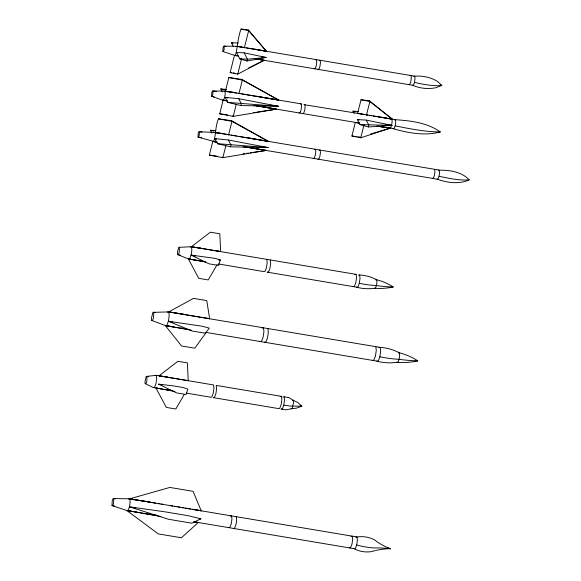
<?xml version="1.0" encoding="UTF-8"?>
<svg xmlns="http://www.w3.org/2000/svg" width="581" height="581" viewBox="0 0 581 581"><rect width="100%" height="100%" fill="white"/><g stroke="black" fill="none" stroke-linecap="round" stroke-linejoin="round"><path stroke-width="0.87" d="M194.054 521.687L198.281 522.508L181.41 537.774L158.192 533.874L126.825 510.503L128.06 510.329L129.432 506.828L130.137 502.049L129.766 498.803L169.855 487.437L193.081 491.337L201.222 510.808L129.766 498.803L113.789 498.563L113.048 498.665L112.227 500.764L112.024 505.579L126.825 510.503L160.981 516.545M206.219 332.448L194.809 348.201L181.519 345.971L165.345 325.578L166.783 325.375L168.388 321.278L169.209 315.701L168.78 311.903L193.48 298.373L206.763 300.609L209.654 318.766L168.78 311.903L152.905 312.36L151.452 318.163L151.714 320.436L165.345 325.578L191.236 330.168M217.149 264.595L208.223 279.926L198.731 278.335L188.389 258.923L189.682 258.734L191.113 255.081L191.846 250.099L191.461 246.714L210.322 232.204L219.807 233.794L220.657 251.617L191.461 246.714L178.687 247.353L177.387 252.532L177.619 254.565L188.389 258.923L205.718 262.075M253.621 148.242L266.127 150.435L222.857 157.662L209.342 155.083L212.762 141.474L213.714 141.336C216.176 134.029 215.26 126.135 218.456 118.814L231.623 120.725L268.4 141.394L215.035 132.424L198.825 131.771L198.186 133.39L198.034 137.116L216.982 142.28M284.124 396.801L288.997 397.636L293.289 400.287L293.558 402.64L292.054 408.639L285.932 409.823L281.051 409.017L282.344 408.828L283.775 405.175L284.508 400.193L284.124 396.801L282.838 396.99M270.296 259.954L270.688 263.346L269.947 268.32L268.516 271.981L267.231 272.162L356.581 287.174L357.867 286.985L359.298 283.332L360.038 278.35L359.646 274.958L358.361 275.147M378.049 126.208L394.092 128.604L395.153 125.903L395.705 122.206L395.414 119.701L373.22 115.968M256.62 59.044L412.474 85.225L413.425 85.087L414.485 82.379L415.03 78.689L414.747 76.176L246.489 47.918M205.551 332.332L376.808 361.099L378.253 360.888L379.858 356.792L380.678 351.214L380.243 347.416L168.78 311.903L167.335 312.113M194.686 521.905L354.09 548.675L355.325 548.5L356.698 544.993L357.402 540.221L357.032 536.975L192.267 509.305M245.654 147L437.043 179.144L437.994 179.006L439.054 176.297L439.599 172.608L439.316 170.095L238.152 136.31M263.992 106.955L276.498 109.155L233.228 116.374L219.712 113.803L223.133 100.193L225.769 100.571M225.406 91.144L228.827 77.534L241.994 79.437L278.771 100.106L225.406 91.144L233.308 92.292M258.966 59.371L264.137 60.308L237.738 74.136L230.141 72.56L234.47 55.326L235.428 55.188C237.905 46.662 237.709 37.583 241.071 29.05L248.319 29.965L266.41 51.266L236.743 46.284L223.663 46.153L223.031 47.773L222.872 51.491L234.47 55.326L238.689 56.204M241.631 58.63L237.738 74.136L237.389 73.475M244.34 47.86L248.668 30.626L248.319 29.965M247.019 61.02L247.47 59.226L244.129 52.835L236.489 52.486L239.83 58.877L247.019 61.02L266.156 57.468L244.129 52.835M225.849 145.751L222.857 157.662L222.508 156.993M228.551 135.003L231.972 121.385L231.623 120.725M236.22 104.464L233.228 116.374L232.879 115.713M238.922 93.715L242.342 80.105L241.994 79.437M230.534 146.819L230.984 145.025L228.34 139.97L214.774 138.627L217.417 143.681L230.534 146.819L268.139 147.589L228.34 139.97M240.904 105.539L241.355 103.738L238.711 98.69L225.145 97.347L227.788 102.401L240.904 105.539L278.51 106.308L238.711 98.69M385.653 127.435L390.018 128.219L360.757 137.799L351.912 136.005L355.332 122.395L358.731 122.845M357.605 113.346L361.026 99.736L369.523 100.854L392.291 119.17L357.605 113.346L361.854 113.912M363.967 125.031L360.757 137.799L360.409 137.131M366.451 115.14L369.872 101.522L369.523 100.854M368.434 126.956L368.884 125.162L366.241 120.107L357.344 119.548L359.988 124.603L368.434 126.956L392.03 125.373L366.241 120.107M220.308 259.99L218.492 265.423L209 263.832L191.113 255.081L215.377 258.422L220.308 259.99L218.55 259.939M184.271 394.441L175.789 409.009L166.304 407.419L155.962 388.006L161.068 388.776M159.034 375.798L177.895 361.288L187.38 362.878L188.229 380.7L159.034 375.798L167.539 377.084M248.733 67.89L264.137 60.308L255.306 58.95M200.888 518.826L191.752 523.176L168.526 519.276L129.432 506.828L165.396 511.89L188.614 515.79L200.888 518.826L199.189 518.673M438.357 170.233C449.055 169.87 461.525 171.642 469.201 179.827C459.164 184.605 447.159 182.703 437.043 179.144M370.562 134.073L390.018 128.219L376.655 126.135M253.352 112.634L255.132 112.365M256.911 112.097L276.498 109.155L253.476 105.459M242.981 153.914L244.761 153.645M246.54 153.384L248.319 153.115M250.099 152.847L251.885 152.578M253.665 152.309L266.127 150.435L243.098 146.746M235.792 46.422L241.573 46.887M222.872 51.491L223.445 51.411L224.084 49.784L224.237 46.066L225.907 46.349M315.519 59.807L316.478 59.669L316.761 62.182L316.217 65.871L315.156 68.58L314.205 68.718M319.23 60.431L320.182 60.293L320.472 62.806L319.92 66.495L318.86 69.204L317.909 69.342M224.005 91.21L236.503 93.011M222.69 100.114L223.641 99.976L224.702 97.274L225.246 93.585L224.963 91.072L212.392 91.021L211.76 92.648L211.6 96.366L222.69 100.114L227.127 100.862M410.084 75.69L411.036 75.552L411.326 78.065L410.782 81.754L409.714 84.463L408.763 84.601M413.788 76.314L414.747 76.176A39.842 36.726 -27.6 0 1 437.202 81.209L441.807 85.436L435.539 87.833A39.842 36.726 -27.6 0 1 412.474 85.225M300.355 104.028L301.307 103.89L301.597 106.403L301.052 110.092L299.992 112.801L299.033 112.939M303.907 104.624L364.345 114.479M302.585 113.535L303.543 113.397L304.604 110.688L305.148 106.998L304.858 104.486M214.084 132.562L222.937 133.572M394.463 119.839L395.414 119.701C410.774 120.754 427.427 122.693 440.245 131.938C424.798 136.186 408.247 132.94 393.141 128.742M389.59 128.147L390.541 128.009L391.601 125.3L392.153 121.611L391.863 119.098M314.539 149.44L315.49 149.302L315.781 151.815L315.236 155.505L314.176 158.206L313.217 158.344M319.209 150.225L320.167 150.087L320.451 152.6L319.906 156.289L318.846 158.991L317.894 159.129M432.366 178.36L433.324 178.222L434.385 175.513L434.929 171.823L434.639 169.311M190.176 246.896L200.815 248.131M354.86 274.559L356.146 274.37L356.531 277.762L355.797 282.744L354.366 286.397L353.074 286.578M375.805 279.897L376.699 279.766A58.804 54.207 -27.6 0 1 393.155 286.949A58.804 54.207 -27.6 0 1 374.571 288.249A42.914 39.559 -27.6 0 1 356.581 287.174M151.714 320.436L152.578 320.313L153.537 317.858L153.769 312.237L155.425 312.513M374.571 288.249L375.464 288.118L376.459 285.583L376.967 282.119L376.699 279.766A42.914 39.559 -27.6 0 0 359.646 274.958M262.053 328.018L263.498 327.815L263.934 331.606L263.106 337.191L261.501 341.279L260.063 341.49M264.464 342.231L265.909 342.02L267.514 337.924L268.335 332.347L267.906 328.548M155.011 375.522L156.296 375.333L213.554 384.949L213.939 388.34L213.205 393.322L211.774 396.976L210.482 397.164L186.334 393.105M378.805 347.627L380.243 347.416A48.063 44.309 -27.6 0 1 399.343 352.805A65.856 60.714 -27.6 0 1 417.775 360.852A65.856 60.714 -27.6 0 1 396.954 362.304A48.063 44.309 -27.6 0 1 376.808 361.099M145.192 383.649L145.962 383.54L146.819 381.347L147.029 376.328L156.296 375.333L156.688 378.725L155.948 383.707L154.517 387.36L153.231 387.549L145.192 383.649L144.959 381.615L146.259 376.437L148.743 376.611M398.341 352.95L399.343 352.805L399.648 355.441L399.074 359.312L397.956 362.159L396.954 362.304M372.406 360.358L373.844 360.147L375.449 356.059L376.277 350.474L375.842 346.683M280.173 396.547L281.458 396.358L281.85 399.75L281.11 404.732L279.679 408.385L278.393 408.566L213.147 397.607L214.433 397.426L215.863 393.773L216.604 388.791L216.212 385.399L281.458 396.358M292.396 400.418L293.289 400.287L297.842 402.546L301.859 406.148L296.433 408.16L291.161 408.77M128.532 498.985L145.758 501.345M230.33 516.081L231.558 515.899L231.935 519.153L231.223 523.924L229.851 527.425L228.624 527.606M233.351 528.398L234.586 528.216L235.959 524.716L236.67 519.944L236.293 516.698M351.062 536.357L352.297 536.176L352.667 539.429L351.963 544.201L350.59 547.701L349.355 547.883M355.797 537.149L357.032 536.975A28.258 26.051 -27.6 0 1 374.549 539.916A61.913 57.076 -27.6 0 0 390.599 548.711A61.913 57.076 -27.6 0 0 376.292 550.36M469.201 179.827C459.063 180.698 448.931 178.294 439.054 176.297M233.475 46.727L231.391 42.733L238.181 43.038M239.83 58.877L247.47 59.226L266.156 57.468L261.661 56.902M354.083 113.302L352.95 111.138L358.288 111.472M359.988 124.603L392.03 125.373L385.907 124.566M222.262 91.82L220.751 88.937L226.684 89.525M227.788 102.401L278.51 106.308L274.036 105.662M211.891 133.107L210.38 130.224L215.464 130.725M217.417 143.681L268.139 147.589L263.665 146.942M158.678 384.164L173.458 385.915L182.95 387.505L187.881 389.074L186.065 394.506L176.573 392.916L158.678 384.164L162.077 384.912M236.888 55.631L234.47 55.326L237.128 55.776M230.141 72.56L231.754 72.763M233.366 72.966L234.971 73.17M351.912 136.005L356.16 136.571M357.86 136.796L359.559 137.014M168.388 321.278L202.29 326.239L209.269 328.142L205.405 333.24L192.115 331.003L168.388 321.278L172.789 322.179M193.88 521.883L198.281 522.508M270.463 105.146L272.249 105.401M219.712 113.803L227.614 114.951M260.092 146.427L261.878 146.688M216.27 141.982L212.762 141.474L217.207 142.222M209.342 155.083L217.243 156.231M195.201 259.954L188.389 258.923L205.231 261.748M196.901 260.208L198.6 260.47M200.3 260.724L202.006 260.985M167.023 389.684L168.722 389.938M168.78 311.903L183.785 314.248M173.283 326.82L165.345 325.578L187.685 329.333M181.228 328.062L182.993 328.338M147.538 501.628L149.317 501.911M136.6 512.057L126.825 510.503L157.182 515.601M145.482 513.473L147.262 513.757M149.041 514.04L150.82 514.323M152.592 514.606L157.037 515.311M236.743 46.284L244.717 47.62M238.275 93.309L240.055 93.606M241.827 93.904L301.307 103.89M366.117 114.777L367.889 115.074M369.669 115.372L371.441 115.67M216.517 91.537L212.966 90.941L212.813 94.659L212.174 96.286L211.6 96.366L214.266 96.816M256.424 105.778L359.407 123.078M215.035 132.424L229.255 134.814M231.035 135.119L232.814 135.417M234.593 135.714L236.373 136.012M202.021 132.127L199.392 131.684L199.239 135.409L198.6 137.029L198.034 137.116L201.534 137.704M191.461 246.714L356.146 274.37M180.248 255.008L177.619 254.565L178.389 254.456L179.246 252.263L179.456 247.245M218.529 263.985L263.723 271.574L265.016 271.392L266.447 267.732L267.18 262.757L266.795 259.366M170.429 390.2L172.15 390.483M153.231 387.549L172.02 390.701M175.012 391.449L155.962 388.006M129.766 498.803L155.657 503.153M157.444 503.451L159.23 503.749M161.017 504.054L162.803 504.352M170.843 505.702L172.622 506M174.409 506.305L176.196 506.603M177.982 506.901L179.769 507.198M181.555 507.503L183.342 507.801M185.128 508.099L186.915 508.404M188.702 508.702L190.481 509M115.561 498.861L113.789 498.563L113.585 503.371L112.765 505.47L112.024 505.579L114.689 506.029M256.439 96.185L258.225 96.504M260.012 96.816L278.771 100.106L242.342 80.105L228.827 77.534M256.846 105.706L258.632 106.018M248.748 137.944L268.4 141.394L231.972 121.385L218.456 118.814M249.155 147.458L250.941 147.77M377.454 116.505L379.197 116.825M380.94 117.137L392.291 119.17L369.872 101.522L361.026 99.736M381.289 126.651L383.91 127.123M254.34 49.073L266.41 51.266L248.668 30.626L241.071 29.05M223.133 100.193L227.353 100.992M193.611 509.334L201.222 510.808M129.432 506.828L135.642 508.041M395.153 125.903C410.019 128.771 425.045 131.902 440.245 131.938L438.517 131.393M283.775 405.175L290.921 406.134L301.859 406.148L300.544 405.661M206.415 318.119L209.654 318.766M355.332 122.395L359.755 123.288M216.285 250.68L220.657 251.617M186.479 380.323L188.229 380.7M191.113 255.081L195.354 256.01M220.751 88.937L224.244 89.772M225.145 97.347L227.767 97.971M210.38 130.224L213.873 131.059M214.774 138.627L216.524 139.048M352.95 111.138L355.485 111.842M357.344 119.548L359.036 120.02M231.391 42.733L232.988 43.205M440.413 84.884L441.807 85.436L437.014 85.756A39.842 11.932 14.1 0 1 414.485 82.379M387.44 547.977A61.913 18.541 14.1 0 0 390.599 548.711A61.913 18.541 14.1 0 0 374.215 547.941A28.258 8.461 14.1 0 1 356.698 544.993M375.508 550.548A61.913 57.076 -27.6 0 0 371.608 551.616A28.258 26.051 -27.6 0 1 354.09 548.675M416.083 360.351A65.856 19.718 14.1 0 1 417.775 360.852A65.856 19.718 14.1 0 1 399.074 359.312A48.063 14.394 14.1 0 1 379.858 356.792M391.652 286.506A58.804 17.612 14.1 0 1 393.155 286.949A58.804 17.612 14.1 0 1 376.459 285.583A42.914 12.847 14.1 0 1 359.298 283.332"/></g></svg>
